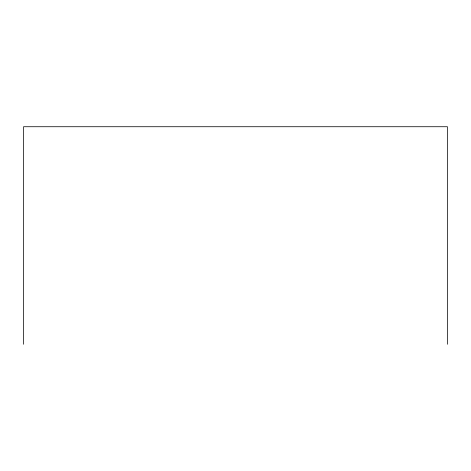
<?xml version="1.0" encoding="UTF-8"?>
<svg xmlns="http://www.w3.org/2000/svg" width="471" height="471" viewBox="0 0 471 471"><rect width="100%" height="100%" fill="white"/><g stroke="black" fill="none" stroke-linecap="round" stroke-linejoin="round"><path stroke-width="0.71" d="M447.45 344.272L447.45 126.728L23.55 126.728L23.55 344.272"/></g></svg>
